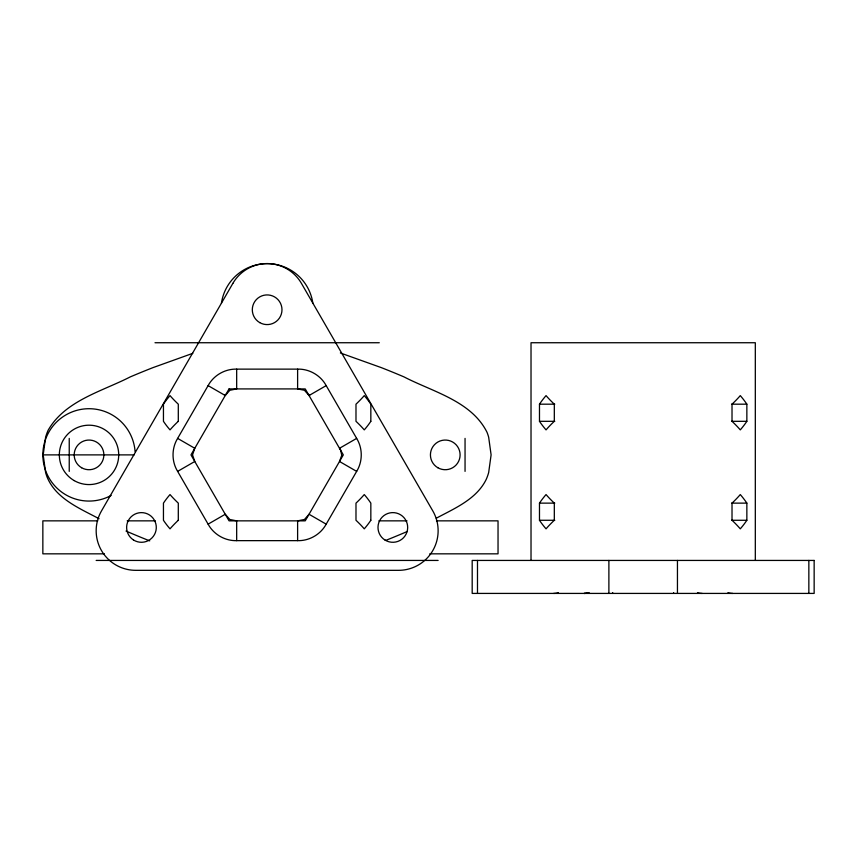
<?xml version="1.0" encoding="UTF-8"?>
<svg xmlns="http://www.w3.org/2000/svg" width="857" height="857" viewBox="0 0 857 857"><rect width="100%" height="100%" fill="white"/><g stroke="black" fill="none" stroke-linecap="round" stroke-linejoin="round"><path stroke-width="1.29" d="M356.651 471.382C362.779 461.452 362.779 448.318 356.651 438.398L326.185 385.618C320.647 375.345 309.281 368.778 297.615 369.131L236.671 369.131C225.016 368.778 213.639 375.345 208.112 385.618L177.635 438.398C171.507 448.318 171.507 461.452 177.635 471.382L208.112 524.152C213.639 534.425 225.016 540.992 236.671 540.649L297.615 540.649C309.281 540.992 320.647 534.425 326.185 524.152L356.651 471.382L339.511 461.484L341.739 455.281L340.293 448.64M177.635 438.398L194.775 448.286L192.546 454.885L194.775 461.484L177.635 471.382M236.671 369.131L236.671 388.917L229.847 390.278L225.252 395.516L208.112 385.618M326.185 385.618L309.045 395.516L304.449 390.278L297.615 388.917L297.615 369.131M208.112 524.152L225.252 514.264L229.847 519.492L236.671 520.852L236.671 540.649M356.651 438.398L339.511 448.286L340.111 449.379M436.277 518.217C454.606 508.394 476.471 499.245 486.165 479.513A48.367 48.367 0 0 0 488.672 472.518L491.104 454.885L488.672 437.252A48.731 48.731 0 0 0 487.044 432.346C471.446 400.99 432.828 391.874 404.043 376.909A870.241 870.241 0 0 0 381.279 367.61L340.39 352.977M407.204 531.511L404.043 532.872A870.241 870.241 0 0 1 385.65 540.446M192.804 353.33L153.007 367.61A870.241 870.241 0 0 0 130.253 376.909C101.801 391.467 65.003 400.68 48.131 430.257A48.367 48.367 0 0 0 45.614 437.252L43.193 454.885L45.614 472.518A48.731 48.731 0 0 0 47.242 477.424C56.273 498.903 79.872 508.447 99.048 518.721M224.973 394.713L225.841 394.477M154.999 342.736L379.287 342.736M539.482 404.183A149.214 64.607 -16.1 0 1 546.048 395.613A149.214 64.607 16.1 0 0 554.318 404.183L554.318 421.312A149.214 64.607 -16.1 0 0 546.048 429.882A149.214 64.607 16.1 0 1 539.482 421.312L539.482 404.183L554.79 404.183M731.546 404.183L746.854 404.183L746.854 421.312A149.214 64.607 -16.1 0 1 740.287 429.882A149.214 64.607 16.1 0 0 732.017 421.312L732.017 404.183A149.214 64.607 -16.1 0 0 740.287 395.613A149.214 64.607 16.1 0 1 746.854 404.183M539.482 421.312L554.79 421.312M731.546 421.312L746.854 421.312M42.85 454.885L134.153 454.885M539.482 503.134A149.214 64.607 -16.1 0 1 546.048 494.564A149.214 64.607 16.1 0 0 554.318 503.134L554.318 520.274A149.214 64.607 -16.1 0 0 546.048 528.844A149.214 64.607 16.1 0 1 539.482 520.274L539.482 503.134L554.79 503.134M731.546 503.134L746.854 503.134L746.854 520.274A149.214 64.607 -16.1 0 1 740.287 528.844A149.214 64.607 16.1 0 0 732.017 520.274L732.017 503.134A149.214 64.607 -16.1 0 0 740.287 494.564A149.214 64.607 16.1 0 1 746.854 503.134M539.482 520.274L554.79 520.274M731.546 520.274L746.854 520.274M97.741 520.852L42.85 520.852L42.85 553.836L104.436 553.836M127.19 520.852L155.31 520.852M378.88 520.852L407 520.852M436.449 520.852L498.035 520.852L498.035 553.836L429.753 553.836M96.166 560.435L438.131 560.435M308.445 394.477L309.816 394.852M126.033 531.051L130.253 532.872A870.241 870.241 0 0 0 149.729 540.874M326.185 524.152L309.045 514.264L304.449 519.492L297.615 520.852L297.615 540.649M808.847 560.435L808.847 593.419M755.317 560.435L755.317 342.736L531.019 342.736L531.019 560.435M677.448 560.435L677.448 593.419M673.634 592.658L673.634 593.419M612.701 592.658L612.701 593.419M608.888 560.435L608.888 593.419M477.488 560.435L477.488 593.419M465.051 438.398L465.051 471.382M69.235 438.398L69.235 471.382M111.164 495.421A46.182 46.182 0 0 1 45.764 471.029A46.182 46.182 0 0 1 79.208 409.764A46.182 46.182 0 0 1 135.085 451.596M221.438 303.185A46.182 46.182 0 0 1 312.848 303.185M702.204 593.419A19.786 17.14 -90 0 1 697.491 592.658M558.378 592.658A19.786 17.14 -90 0 1 553.665 593.419M732.671 593.419A19.786 17.14 -90 0 1 727.957 592.658M232.868 283.367L101.469 510.965A39.583 39.583 0 0 0 135.749 570.333L398.548 570.333A39.583 39.583 0 0 0 432.828 510.965L301.428 283.367A39.583 39.583 0 0 0 232.868 283.367M229.055 388.917L190.972 454.885L229.055 520.852L305.231 520.852L343.314 454.885L305.231 388.917L229.055 388.917M814.15 560.435L472.186 560.435L472.186 593.419L814.15 593.419L814.15 560.435M370.835 421.312L370.835 404.183A149.214 64.607 16.1 0 0 364.268 395.613A149.214 64.607 -16.1 0 1 355.987 404.183L355.987 421.312A149.214 64.607 16.1 0 1 364.268 429.882A149.214 64.607 -16.1 0 0 370.835 421.312M370.835 520.274L370.835 503.134A149.214 64.607 16.1 0 0 364.268 494.564A149.214 64.607 -16.1 0 1 355.987 503.134L355.987 520.274A149.214 64.607 16.1 0 1 364.268 528.844A149.214 64.607 -16.1 0 0 370.835 520.274M178.299 421.312L178.299 404.183A149.214 64.607 16.1 0 1 170.018 395.613A149.214 64.607 -16.1 0 0 163.451 404.183L163.451 421.312A149.214 64.607 16.1 0 0 170.018 429.882A149.214 64.607 -16.1 0 1 178.299 421.312M178.299 520.274L178.299 503.134A149.214 64.607 16.1 0 1 170.018 494.564A149.214 64.607 -16.1 0 0 163.451 503.134L163.451 520.274A149.214 64.607 16.1 0 0 170.018 528.844A149.214 64.607 -16.1 0 1 178.299 520.274M74.184 480.595A29.684 29.684 0 0 0 118.716 454.885A29.684 29.684 0 0 0 74.184 429.175A29.684 29.684 0 0 0 74.184 480.595M81.608 467.74A14.848 14.848 0 0 0 103.868 454.885A14.848 14.848 0 0 0 81.608 442.03A14.848 14.848 0 0 0 81.608 467.74M437.841 467.74A14.848 14.848 0 0 0 460.102 454.885A14.848 14.848 0 0 0 437.841 442.03A14.848 14.848 0 0 0 437.841 467.74M385.104 540.124A14.848 14.848 0 0 0 407.675 527.805A14.848 14.848 0 0 0 385.714 514.425A14.848 14.848 0 0 0 385.104 540.124M133.435 539.942A14.848 14.848 0 0 0 156.285 528.158A14.848 14.848 0 0 0 134.656 514.264A14.848 14.848 0 0 0 133.435 539.942M259.725 322.607A14.848 14.848 0 0 0 281.985 309.752A14.848 14.848 0 0 0 259.725 296.897A14.848 14.848 0 0 0 259.725 322.607M584.131 593.419A19.786 17.14 90 0 0 588.845 592.658A19.786 17.14 -90 0 1 584.131 593.419"/></g></svg>
